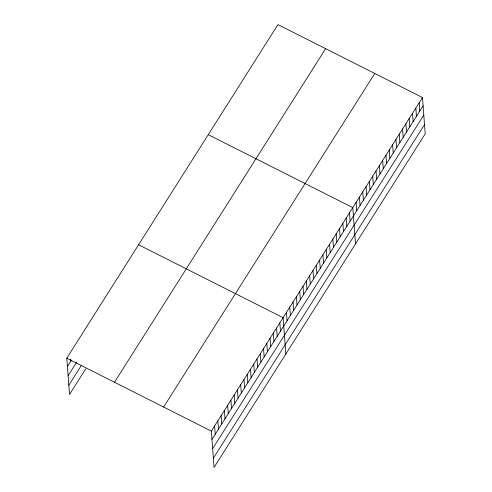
<?xml version="1.0" encoding="UTF-8"?>
<svg xmlns="http://www.w3.org/2000/svg" width="492" height="492" viewBox="0 0 492 492"><rect width="100%" height="100%" fill="white"/><g stroke="black" fill="none" stroke-linecap="round" stroke-linejoin="round"><path stroke-width="0.74" d="M85.842 368.686L69.526 394.461L66.795 358.176L277.943 24.6L422.474 97.539L425.205 133.824L214.057 467.4L211.326 431.109L422.474 97.539M67.422 366.485L71.5 360.039M68.117 375.716L76.684 362.186M68.831 385.23L81.475 365.255M114.495 382.241L325.636 48.671M163.633 407.044L374.781 73.468M211.954 439.418L423.102 105.848M212.649 448.655L423.79 115.079M213.362 458.169L424.51 124.593M208.264 134.679L352.795 207.618L355.525 243.903M138.59 244.758L283.115 317.697L285.846 353.988M66.795 358.176L211.326 431.109M419.153 102.779L419.781 111.087M415.838 108.019L416.46 116.327M412.517 113.265L413.145 121.573M409.203 118.504L409.824 126.813M405.882 123.744L406.509 132.053M402.567 128.99L403.188 137.299M399.246 134.23L399.873 142.539M395.931 139.47L396.552 147.778M392.61 144.716L393.237 153.024M389.295 149.955L389.916 158.264M385.974 155.195L386.601 163.504M382.659 160.441L383.28 168.75M379.338 165.681L379.965 173.99M376.023 170.921L376.644 179.229M372.702 176.167L373.33 184.475M369.387 181.407L370.009 189.715M366.066 186.646L366.694 194.955M362.752 191.892L363.373 200.201M359.431 197.132L360.058 205.441M356.116 202.372L356.737 210.681M349.48 212.858L350.101 221.166M346.159 218.097L346.786 226.406M342.844 223.343L343.465 231.652M339.523 228.583L340.15 236.892M336.208 233.823L336.829 242.132M332.887 239.069L333.514 247.378M329.572 244.309L330.193 252.617M326.251 249.555L326.879 257.857M322.937 254.794L323.558 263.103M319.615 260.034L320.243 268.343M316.294 265.28L316.922 273.583M312.98 270.52L313.607 278.829M309.659 275.76L310.286 284.068M306.344 281.006L306.971 289.308M303.023 286.246L303.65 294.554M299.708 291.485L300.335 299.794M296.387 296.731L297.014 305.034M293.072 301.971L293.693 310.28M289.751 307.211L290.378 315.52M286.436 312.457L287.057 320.759M279.856 322.85L280.477 331.159M276.59 328.004L277.217 336.313M273.331 333.164L273.952 341.473M270.065 338.318L270.692 346.626M266.799 343.471L267.427 351.78M263.54 348.625L264.161 356.934M260.274 353.785L260.901 362.094M257.015 358.939L257.636 367.247M253.749 364.092L254.376 372.401M250.483 369.246L251.111 377.555M247.224 374.406L247.845 382.714M243.958 379.56L244.585 387.868M240.699 384.713L241.32 393.022M237.433 389.867L238.06 398.176M234.167 395.027L234.795 403.335M230.908 400.18L231.529 408.489M227.642 405.334L228.27 413.643M224.383 410.488L225.004 418.797M221.117 415.648L221.744 423.956M217.851 420.801L218.479 429.11M214.592 425.955L215.213 434.264M70.516 359.062L70.688 361.325"/></g></svg>
